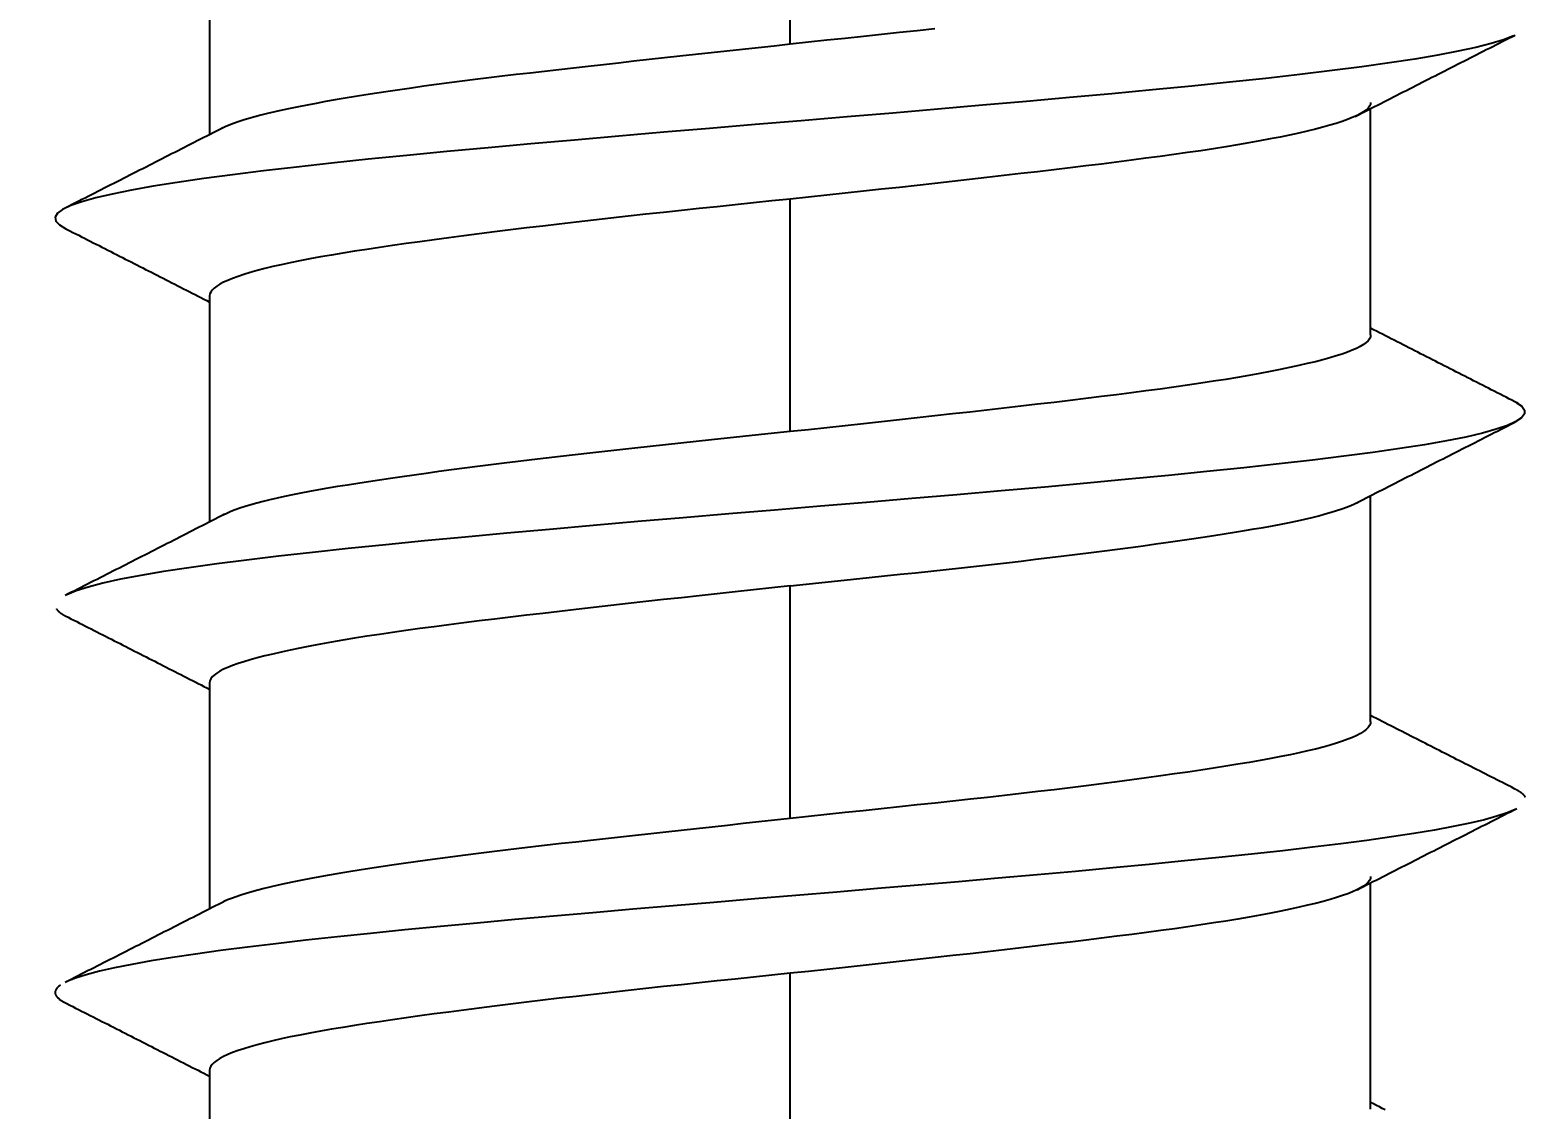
# Model space of a CAD drawing. Extents: x 0 to 395, y 0 to 289.
# Drawn here: x 292.051 to 295.914, y 197.631 to 200.419 of the extents above; entities that cross this region are included whole.
import ezdxf

# ---------------------------------------------------------------- set-up
doc = ezdxf.new("R2010")
doc.units = 0
doc.header["$LTSCALE"] = 10
doc.header["$MEASUREMENT"] = 0
doc.header["$PDMODE"] = 3
doc.header["$PDSIZE"] = -10
doc.layers.get('0').update_dxf_attribs({"linetype": 'CONTINUOUS'})
doc.layers.get('DEFPOINTS').update_dxf_attribs({"linetype": 'CONTINUOUS'})
doc.layers.add('1', color=7, linetype='CONTINUOUS')
doc.styles.add('Daelim Dimension', font='')
doc.styles.get('Daelim Dimension').set_extended_font_data('나눔고딕')
doc.dimstyles.new('DEFAULT', dxfattribs={"dimscale": 2, "dimtxt": 2, "dimasz": 2, "dimexe": 0, "dimexo": 2, "dimgap": 1, "dimtad": 1, "dimdec": 0, "dimzin": 9, "dimdsep": 46, "dimtxsty": 'Daelim Dimension', "dimcen": 0.5, "dimclrd": 5, "dimclre": 5, "dimclrt": 256, "dimadec": 1, "dimazin": 0, "dimtfac": 1, "dimtdec": 0, "dimtix": 1, "dimtmove": 0, "dimatfit": 3, "dimfxl": 1, "dimtolj": 1, "dimtzin": 1, "dimlwd": 9, "dimlwe": 9, "dimarcsym": 0})

# ---------------------------------------------------------------- blocks, each defined once
blk = doc.blocks.new('*D3')
at = {"color": 5, "linetype": 'ByBlock', "lineweight": 9, "ltscale": 0.5, "transparency": 16777216}
for p, q in [((290.0153, 206.1316), (281.6362, 206.1316)), ((281.6362, 178.1316), (281.6362, 202.1316)), ((286.0153, 174.1316), (281.6362, 174.1316))]:
    blk.add_line(p, q, dxfattribs=at)
at = {"color": 5, "ltscale": 0.5, "transparency": 16777216}
for points in [[(280.9695, 202.1316), (282.3028, 202.1316), (281.6362, 206.1316)], [(280.9695, 178.1316), (282.3028, 178.1316), (281.6362, 174.1316)]]:
    blk.add_solid(points, dxfattribs=at)
at = {"layer": 'DEFPOINTS', "color": 0, "ltscale": 0.5, "transparency": 16777216}
for p in [(281.6362, 206.1316), (294.0153, 206.1316), (290.0153, 174.1316)]:
    blk.add_point(p, dxfattribs=at)
at = {"color": 7, "ltscale": 0.5, "transparency": 16777216, "insert": (276.3658, 190.1316), "char_height": 6, "attachment_point": 5, "rotation": 90, "style": 'Daelim Dimension'}
blk.add_mtext('\\A1;32', dxfattribs=at)

msp = doc.modelspace()

# ---------------------------------------------------------------- linework, layer by layer
at = {"layer": '1'}
for p, q in [((294.0153, 200.3816), (294.0153, 200.9816)), ((292.5153, 200.7318), (292.5153, 200.1482)), ((295.5153, 199.6311), (295.5153, 200.2155)), ((294.0153, 199.3816), (294.0153, 199.9816)), ((292.5153, 199.732), (292.5153, 199.1476)), ((295.5153, 198.6316), (295.5153, 199.2156)), ((294.0153, 198.3816), (294.0153, 198.9816)), ((292.5153, 198.732), (292.5153, 198.1481)), ((295.5153, 197.6311), (295.5153, 198.2154)), ((294.0153, 197.3816), (294.0153, 197.9816)), ((292.5153, 197.732), (292.5153, 197.1476))]:
    msp.add_line(p, q, dxfattribs=at)
for points in [[(295.8841, 200.4031), (295.8589, 200.3931), (295.8266, 200.3832), (295.7873, 200.3732), (295.7413, 200.3633), (295.6886, 200.3533), (295.6296, 200.3433), (295.5642, 200.3334), (295.4928, 200.3234), (295.4155, 200.3135), (295.3325, 200.3035), (295.2441, 200.2935), (295.1509, 200.2836), (295.0532, 200.2736), (294.9514, 200.2636), (294.8461, 200.2537), (294.7375, 200.2437), (294.6263, 200.2338), (294.5127, 200.2238), (294.3972, 200.2138), (294.2802, 200.2039), (294.1622, 200.1939), (294.0437, 200.1839), (293.9249, 200.174), (293.8065, 200.164), (293.6889, 200.1541), (293.5725, 200.1441), (293.4577, 200.1341), (293.3451, 200.1242), (293.2351, 200.1142), (293.1281, 200.1042), (293.0246, 200.0943), (292.925, 200.0843), (292.8299, 200.0744), (292.7396, 200.0644), (292.6544, 200.0544), (292.5746, 200.0445), (292.5003, 200.0345), (292.4318, 200.0245), (292.3694, 200.0146), (292.3133, 200.0046), (292.2638, 199.9947), (292.221, 199.9847), (292.1852, 199.9747), (292.1566, 199.9648), (292.1355, 199.9548), (292.1221, 199.9449), (292.1163, 199.9349), (292.118, 199.9249), (292.127, 199.915), (292.1434, 199.905)], [(294.3892, 200.4213), (294.3436, 200.4165), (294.2977, 200.4116), (294.2514, 200.4066), (294.2047, 200.4017), (294.1576, 200.3967), (294.1102, 200.3917), (294.0628, 200.3866), (294.0153, 200.3815)], [(295.4755, 200.1951), (295.4837, 200.1994), (295.492, 200.2036), (295.5002, 200.2078), (295.5085, 200.212), (295.5167, 200.2162), (295.525, 200.2204), (295.5332, 200.2246), (295.5415, 200.2289), (295.5497, 200.2331), (295.558, 200.2373), (295.5662, 200.2415), (295.5745, 200.2457), (295.5828, 200.2499), (295.591, 200.2541), (295.5993, 200.2583), (295.6075, 200.2625), (295.6158, 200.2668), (295.624, 200.271), (295.6323, 200.2752), (295.6406, 200.2794), (295.6488, 200.2836), (295.6571, 200.2878), (295.6653, 200.292), (295.6736, 200.2962), (295.6819, 200.3004), (295.6901, 200.3046), (295.6984, 200.3088), (295.7067, 200.313), (295.7149, 200.3172), (295.7232, 200.3214), (295.7315, 200.3256), (295.7397, 200.3298), (295.748, 200.334), (295.7563, 200.3382), (295.7645, 200.3424), (295.7728, 200.3466), (295.7811, 200.3508), (295.7893, 200.355), (295.7976, 200.3592), (295.8059, 200.3634), (295.8141, 200.3676), (295.8224, 200.3718), (295.8307, 200.376), (295.8389, 200.3802), (295.8472, 200.3844), (295.8555, 200.3886), (295.8638, 200.3928), (295.872, 200.3969), (295.8803, 200.4011), (295.8886, 200.4053)], [(294.0153, 200.3815), (293.9741, 200.377), (293.933, 200.3726), (293.8921, 200.3682), (293.8515, 200.3638), (293.811, 200.3593), (293.7706, 200.355), (293.7305, 200.3506), (293.6906, 200.3462), (293.6508, 200.3418), (293.6113, 200.3375), (293.5719, 200.3331), (293.5327, 200.3288), (293.4938, 200.3244), (293.4554, 200.3201), (293.4175, 200.3158), (293.3802, 200.3115), (293.3434, 200.3072), (293.3072, 200.303), (293.2715, 200.2987), (293.2364, 200.2945), (293.2018, 200.2902), (293.1677, 200.2859), (293.1342, 200.2816), (293.1013, 200.2773), (293.0689, 200.2729), (293.0373, 200.2685), (293.0065, 200.2641), (292.9766, 200.2597), (292.9475, 200.2553), (292.9192, 200.2509), (292.8918, 200.2465), (292.8652, 200.2421), (292.8394, 200.2377), (292.8145, 200.2333), (292.7904, 200.2289), (292.7672, 200.2245), (292.7448, 200.2201), (292.7233, 200.2157), (292.7029, 200.2113), (292.6835, 200.207), (292.6652, 200.2027), (292.6479, 200.1984), (292.6317, 200.1942), (292.6164, 200.1899), (292.6022, 200.1856), (292.5891, 200.1814), (292.5769, 200.1771), (292.5658, 200.1728), (292.5558, 200.1685), (292.5468, 200.1642)], [(295.5153, 200.2315), (295.5146, 200.2265), (295.5123, 200.2216), (295.5086, 200.2166), (295.5034, 200.2117), (295.4967, 200.2067), (295.4885, 200.2018), (295.4789, 200.1969), (295.4679, 200.192), (295.4555, 200.1871), (295.4417, 200.1822), (295.4265, 200.1772), (295.4099, 200.1723), (295.3919, 200.1673), (295.3724, 200.1622), (295.3516, 200.1572), (295.3294, 200.1521), (295.306, 200.147), (295.2814, 200.1419), (295.2556, 200.1369), (295.2287, 200.1318), (295.2006, 200.1267), (295.1713, 200.1217), (295.1408, 200.1167), (295.1091, 200.1116), (295.0762, 200.1066), (295.0421, 200.1016), (295.0071, 200.0967), (294.9712, 200.0918), (294.9345, 200.0869), (294.897, 200.082), (294.8587, 200.0771), (294.8195, 200.0722), (294.7795, 200.0673), (294.7387, 200.0623), (294.697, 200.0574), (294.6546, 200.0524), (294.6113, 200.0473), (294.5676, 200.0423), (294.5236, 200.0372), (294.4791, 200.0322), (294.4343, 200.0271), (294.3891, 200.0221), (294.3436, 200.017), (294.2977, 200.0119), (294.2513, 200.0069), (294.2047, 200.0018), (294.1576, 199.9967), (294.1102, 199.9917), (294.0628, 199.9866), (294.0153, 199.9816)], [(292.5496, 200.1656), (292.5413, 200.1614), (292.533, 200.1572), (292.5248, 200.153), (292.5165, 200.1487), (292.5082, 200.1445), (292.4999, 200.1403), (292.4916, 200.1361), (292.4834, 200.1318), (292.4751, 200.1276), (292.4668, 200.1234), (292.4585, 200.1192), (292.4502, 200.1149), (292.4419, 200.1107), (292.4337, 200.1065), (292.4254, 200.1023), (292.4171, 200.0981), (292.4088, 200.0938), (292.4005, 200.0896), (292.3923, 200.0854), (292.384, 200.0812), (292.3757, 200.077), (292.3674, 200.0728), (292.3591, 200.0685), (292.3509, 200.0643), (292.3426, 200.0601), (292.3343, 200.0559), (292.326, 200.0517), (292.3177, 200.0475), (292.3094, 200.0433), (292.3012, 200.0391), (292.2929, 200.0348), (292.2846, 200.0306), (292.2763, 200.0264), (292.268, 200.0222), (292.2598, 200.018), (292.2515, 200.0138), (292.2432, 200.0096), (292.2349, 200.0054), (292.2266, 200.0012), (292.2183, 199.997), (292.2101, 199.9928), (292.2018, 199.9886), (292.1935, 199.9844), (292.1852, 199.9802), (292.1769, 199.976), (292.1686, 199.9718), (292.1603, 199.9676), (292.1521, 199.9634), (292.1438, 199.9592), (292.1355, 199.955)], [(294.0153, 199.9816), (293.9678, 199.9767), (293.9206, 199.9717), (293.8736, 199.9668), (293.8269, 199.9619), (293.7804, 199.957), (293.7342, 199.9521), (293.6882, 199.9472), (293.6425, 199.9423), (293.597, 199.9373), (293.5518, 199.9323), (293.5068, 199.9272), (293.4625, 199.9222), (293.4188, 199.9171), (293.3759, 199.912), (293.3338, 199.907), (293.2923, 199.9019), (293.2515, 199.8968), (293.2115, 199.8918), (293.1722, 199.8867), (293.1336, 199.8816), (293.0957, 199.8766), (293.0587, 199.8715), (293.0227, 199.8665), (292.9878, 199.8616), (292.954, 199.8566), (292.9213, 199.8517), (292.8897, 199.8468), (292.8592, 199.8419), (292.8299, 199.837), (292.8016, 199.8321), (292.7745, 199.8272), (292.7485, 199.8222), (292.7237, 199.8172), (292.7002, 199.8122), (292.6782, 199.8071), (292.6576, 199.8021), (292.6383, 199.7971), (292.6203, 199.792), (292.6038, 199.787), (292.5886, 199.7819), (292.5747, 199.7768), (292.5623, 199.7717), (292.5512, 199.7666), (292.5416, 199.7615), (292.5335, 199.7564), (292.5269, 199.7514), (292.5218, 199.7465), (292.5182, 199.7415), (292.516, 199.7366), (292.5153, 199.7317)], [(292.1392, 199.9071), (292.1468, 199.9033), (292.1543, 199.8995), (292.1618, 199.8956), (292.1694, 199.8918), (292.1769, 199.888), (292.1844, 199.8842), (292.192, 199.8804), (292.1995, 199.8765), (292.207, 199.8727), (292.2145, 199.8689), (292.2221, 199.8651), (292.2296, 199.8613), (292.2371, 199.8574), (292.2446, 199.8536), (292.2522, 199.8498), (292.2597, 199.846), (292.2672, 199.8421), (292.2748, 199.8383), (292.2823, 199.8345), (292.2898, 199.8307), (292.2973, 199.8268), (292.3048, 199.823), (292.3124, 199.8192), (292.3199, 199.8153), (292.3274, 199.8115), (292.3349, 199.8077), (292.3425, 199.8039), (292.35, 199.8), (292.3575, 199.7962), (292.365, 199.7924), (292.3725, 199.7885), (292.3801, 199.7847), (292.3876, 199.7809), (292.3951, 199.777), (292.4026, 199.7732), (292.4101, 199.7694), (292.4177, 199.7655), (292.4252, 199.7617), (292.4327, 199.7579), (292.4402, 199.754), (292.4477, 199.7502), (292.4552, 199.7464), (292.4627, 199.7425), (292.4703, 199.7387), (292.4778, 199.7349), (292.4853, 199.731), (292.4928, 199.7272), (292.5003, 199.7234), (292.5078, 199.7195), (292.5153, 199.7157)], [(295.5153, 199.6308), (295.5146, 199.6258), (295.5123, 199.6208), (295.5086, 199.6158), (295.5034, 199.6108), (295.4967, 199.6058), (295.4885, 199.6009), (295.4789, 199.596), (295.4679, 199.5911), (295.4555, 199.5862), (295.4417, 199.5813), (295.4265, 199.5764), (295.4099, 199.5715), (295.3919, 199.5665), (295.3725, 199.5616), (295.3516, 199.5565), (295.3294, 199.5514), (295.306, 199.5464), (295.2814, 199.5413), (295.2557, 199.5362), (295.2287, 199.5312), (295.2006, 199.5261), (295.1713, 199.5211), (295.1408, 199.516), (295.1091, 199.511), (295.0762, 199.5059), (295.0421, 199.5009), (295.0071, 199.4959), (294.9713, 199.4909), (294.9346, 199.486), (294.8971, 199.481), (294.8587, 199.4761), (294.8196, 199.4713), (294.7796, 199.4664), (294.7387, 199.4615), (294.6971, 199.4565), (294.6546, 199.4516), (294.6114, 199.4466), (294.5677, 199.4416), (294.5236, 199.4366), (294.4792, 199.4316), (294.4344, 199.4265), (294.3892, 199.4215), (294.3436, 199.4164), (294.2977, 199.4113), (294.2514, 199.4063), (294.2047, 199.4012), (294.1577, 199.3961), (294.1103, 199.391), (294.0629, 199.3859), (294.0154, 199.3809)], [(295.8954, 199.4544), (295.8878, 199.4583), (295.8802, 199.4622), (295.8726, 199.466), (295.865, 199.4699), (295.8574, 199.4737), (295.8498, 199.4776), (295.8422, 199.4815), (295.8346, 199.4853), (295.827, 199.4892), (295.8194, 199.4931), (295.8118, 199.4969), (295.8041, 199.5008), (295.7965, 199.5047), (295.7889, 199.5085), (295.7813, 199.5124), (295.7737, 199.5163), (295.7661, 199.5201), (295.7585, 199.524), (295.7509, 199.5279), (295.7433, 199.5317), (295.7357, 199.5356), (295.7281, 199.5395), (295.7205, 199.5433), (295.7129, 199.5472), (295.7053, 199.5511), (295.6977, 199.5549), (295.6901, 199.5588), (295.6825, 199.5627), (295.6749, 199.5666), (295.6673, 199.5704), (295.6597, 199.5743), (295.6521, 199.5782), (295.6445, 199.5821), (295.6369, 199.5859), (295.6293, 199.5898), (295.6217, 199.5937), (295.6141, 199.5976), (295.6065, 199.6014), (295.5989, 199.6053), (295.5913, 199.6092), (295.5837, 199.6131), (295.5761, 199.6169), (295.5685, 199.6208), (295.5609, 199.6247), (295.5533, 199.6286), (295.5457, 199.6324), (295.5381, 199.6363), (295.5305, 199.6402), (295.5229, 199.6441), (295.5153, 199.648)], [(295.8915, 199.4565), (295.9058, 199.4465), (295.9129, 199.4366), (295.9127, 199.4266), (295.9052, 199.4167), (295.8906, 199.4068), (295.8688, 199.3968), (295.8399, 199.3869), (295.804, 199.377), (295.761, 199.367), (295.711, 199.3571), (295.6541, 199.3471), (295.5907, 199.3372), (295.521, 199.3273), (295.4456, 199.3173), (295.3646, 199.3074), (295.2785, 199.2975), (295.1875, 199.2875), (295.0922, 199.2776), (294.9927, 199.2677), (294.8894, 199.2577), (294.7828, 199.2478), (294.6731, 199.2378), (294.5607, 199.2279), (294.4461, 199.218), (294.3298, 199.208), (294.2122, 199.1981), (294.0939, 199.1882), (293.9752, 199.1782), (293.8566, 199.1683), (293.7387, 199.1583), (293.622, 199.1484), (293.5067, 199.1385), (293.3936, 199.1285), (293.2829, 199.1186), (293.1752, 199.1087), (293.0709, 199.0987), (292.9702, 199.0888), (292.8734, 199.0789), (292.7811, 199.0689), (292.6934, 199.059), (292.6107, 199.049), (292.5335, 199.0391), (292.4619, 199.0292), (292.3964, 199.0192), (292.3373, 199.0093), (292.285, 198.9994), (292.2397, 198.9894), (292.2014, 198.9795), (292.1703, 198.9695), (292.1462, 198.9596)], [(295.4791, 199.1971), (295.4874, 199.2013), (295.4957, 199.2055), (295.5039, 199.2098), (295.5122, 199.214), (295.5205, 199.2182), (295.5287, 199.2224), (295.537, 199.2267), (295.5452, 199.2309), (295.5535, 199.2351), (295.5618, 199.2393), (295.57, 199.2435), (295.5783, 199.2478), (295.5866, 199.252), (295.5948, 199.2562), (295.6031, 199.2604), (295.6114, 199.2646), (295.6196, 199.2688), (295.6279, 199.2731), (295.6361, 199.2773), (295.6444, 199.2815), (295.6527, 199.2857), (295.6609, 199.2899), (295.6692, 199.2941), (295.6775, 199.2983), (295.6857, 199.3026), (295.694, 199.3068), (295.7023, 199.311), (295.7105, 199.3152), (295.7188, 199.3194), (295.7271, 199.3236), (295.7353, 199.3278), (295.7436, 199.332), (295.7519, 199.3362), (295.7601, 199.3404), (295.7684, 199.3446), (295.7767, 199.3488), (295.7849, 199.353), (295.7932, 199.3573), (295.8015, 199.3615), (295.8098, 199.3657), (295.818, 199.3699), (295.8263, 199.3741), (295.8346, 199.3783), (295.8428, 199.3825), (295.8511, 199.3867), (295.8594, 199.3909), (295.8676, 199.3951), (295.8759, 199.3993), (295.8842, 199.4035), (295.8924, 199.4077)], [(294.0154, 199.3809), (293.9744, 199.3766), (293.9337, 199.3723), (293.8931, 199.368), (293.8527, 199.3637), (293.8125, 199.3595), (293.7725, 199.3553), (293.7327, 199.351), (293.693, 199.3468), (293.6535, 199.3426), (293.6142, 199.3384), (293.5751, 199.3341), (293.5362, 199.3298), (293.4976, 199.3255), (293.4594, 199.3212), (293.4218, 199.3168), (293.3847, 199.3125), (293.3482, 199.3081), (293.3122, 199.3038), (293.2767, 199.2994), (293.2418, 199.295), (293.2074, 199.2906), (293.1735, 199.2863), (293.1402, 199.2819), (293.1074, 199.2775), (293.0751, 199.2731), (293.0436, 199.2687), (293.0129, 199.2644), (292.983, 199.2601), (292.9539, 199.2558), (292.9257, 199.2515), (292.8983, 199.2473), (292.8717, 199.243), (292.8459, 199.2388), (292.8209, 199.2346), (292.7968, 199.2303), (292.7735, 199.2261), (292.751, 199.2218), (292.7295, 199.2176), (292.7089, 199.2133), (292.6894, 199.209), (292.6709, 199.2047), (292.6534, 199.2004), (292.6369, 199.1961), (292.6215, 199.1917), (292.607, 199.1874), (292.5936, 199.183), (292.5812, 199.1786), (292.5698, 199.1742), (292.5594, 199.1698), (292.5501, 199.1654)], [(292.5539, 199.1673), (292.5456, 199.1631), (292.5374, 199.1589), (292.5292, 199.1547), (292.521, 199.1505), (292.5127, 199.1463), (292.5045, 199.1421), (292.4963, 199.1379), (292.488, 199.1337), (292.4798, 199.1295), (292.4716, 199.1252), (292.4633, 199.121), (292.4551, 199.1168), (292.4469, 199.1126), (292.4386, 199.1084), (292.4304, 199.1042), (292.4221, 199.1), (292.4139, 199.0958), (292.4057, 199.0916), (292.3974, 199.0874), (292.3892, 199.0832), (292.381, 199.079), (292.3727, 199.0748), (292.3645, 199.0706), (292.3562, 199.0664), (292.348, 199.0622), (292.3397, 199.058), (292.3315, 199.0538), (292.3233, 199.0496), (292.315, 199.0454), (292.3068, 199.0412), (292.2985, 199.037), (292.2903, 199.0328), (292.282, 199.0286), (292.2738, 199.0244), (292.2655, 199.0202), (292.2573, 199.016), (292.2491, 199.0119), (292.2408, 199.0077), (292.2326, 199.0035), (292.2243, 198.9993), (292.2161, 198.9951), (292.2078, 198.9909), (292.1996, 198.9867), (292.1913, 198.9825), (292.1831, 198.9783), (292.1748, 198.9741), (292.1666, 198.9699), (292.1583, 198.9658), (292.15, 198.9616), (292.1418, 198.9574)], [(294.0152, 198.9823), (294.0564, 198.9866), (294.0974, 198.9909), (294.1382, 198.9952), (294.1788, 198.9995), (294.2193, 199.0038), (294.2595, 199.008), (294.2996, 199.0123), (294.3394, 199.0165), (294.3791, 199.0208), (294.4186, 199.025), (294.4579, 199.0293), (294.4971, 199.0336), (294.5359, 199.038), (294.5742, 199.0424), (294.612, 199.0467), (294.6493, 199.0511), (294.686, 199.0555), (294.7221, 199.0599), (294.7577, 199.0643), (294.7928, 199.0687), (294.8274, 199.0731), (294.8614, 199.0775), (294.8948, 199.0819), (294.9277, 199.0863), (294.9601, 199.0907), (294.9917, 199.0951), (295.0224, 199.0994), (295.0524, 199.1038), (295.0815, 199.1081), (295.1097, 199.1124), (295.1371, 199.1166), (295.1637, 199.1209), (295.1895, 199.1251), (295.2145, 199.1294), (295.2386, 199.1336), (295.2618, 199.1379), (295.2842, 199.1422), (295.3057, 199.1465), (295.3262, 199.1508), (295.3456, 199.1551), (295.364, 199.1595), (295.3813, 199.1638), (295.3976, 199.1682), (295.4129, 199.1726), (295.4272, 199.177), (295.4404, 199.1814), (295.4526, 199.1858), (295.4638, 199.1902), (295.4739, 199.1946), (295.483, 199.199)], [(294.0152, 198.9823), (293.9678, 198.9772), (293.9206, 198.9722), (293.8736, 198.9672), (293.8269, 198.9621), (293.7804, 198.9571), (293.7342, 198.952), (293.6882, 198.947), (293.6425, 198.9419), (293.597, 198.9368), (293.5518, 198.9317), (293.5069, 198.9266), (293.4625, 198.9215), (293.4189, 198.9165), (293.376, 198.9115), (293.3338, 198.9066), (293.2923, 198.9017), (293.2516, 198.8968), (293.2115, 198.8919), (293.1722, 198.887), (293.1336, 198.8821), (293.0957, 198.8771), (293.0586, 198.8722), (293.0226, 198.8672), (292.9877, 198.8622), (292.9539, 198.8572), (292.9213, 198.8522), (292.8897, 198.8472), (292.8592, 198.8421), (292.8299, 198.8371), (292.8016, 198.832), (292.7745, 198.8269), (292.7485, 198.8218), (292.7237, 198.8166), (292.7003, 198.8115), (292.6782, 198.8065), (292.6576, 198.8015), (292.6383, 198.7965), (292.6204, 198.7915), (292.6038, 198.7866), (292.5886, 198.7817), (292.5747, 198.7768), (292.5623, 198.7719), (292.5512, 198.7669), (292.5416, 198.762), (292.5335, 198.757), (292.5269, 198.7521), (292.5218, 198.7471), (292.5182, 198.7422), (292.516, 198.7372), (292.5153, 198.7322)], [(292.1195, 198.9231), (292.1197, 198.9227), (292.12, 198.9223), (292.1202, 198.9219), (292.1205, 198.9215), (292.1208, 198.9211), (292.1211, 198.9207), (292.1214, 198.9203), (292.1218, 198.9199), (292.1221, 198.9195), (292.1225, 198.9191), (292.1228, 198.9187), (292.1232, 198.9183), (292.1236, 198.9179), (292.124, 198.9175), (292.1244, 198.9171), (292.1248, 198.9167), (292.1253, 198.9163), (292.1257, 198.9159), (292.1262, 198.9155), (292.1267, 198.9151), (292.1271, 198.9147), (292.1276, 198.9143), (292.1282, 198.9139), (292.1287, 198.9135), (292.1292, 198.9131), (292.1297, 198.9127), (292.1303, 198.9123), (292.1309, 198.9119), (292.1315, 198.9115), (292.132, 198.9111), (292.1326, 198.9107), (292.1333, 198.9103), (292.1339, 198.9099), (292.1345, 198.9095), (292.1352, 198.9091), (292.1358, 198.9087), (292.1365, 198.9083), (292.1372, 198.9079), (292.1379, 198.9075), (292.1386, 198.9071), (292.1393, 198.9067), (292.1401, 198.9063), (292.1408, 198.9059), (292.1416, 198.9055), (292.1423, 198.9051), (292.1431, 198.9047), (292.1439, 198.9043), (292.1447, 198.9039), (292.1455, 198.9035), (292.1464, 198.9031)], [(292.1419, 198.9053), (292.1494, 198.9015), (292.1569, 198.8977), (292.1644, 198.8939), (292.1718, 198.8901), (292.1793, 198.8863), (292.1868, 198.8825), (292.1943, 198.8787), (292.2017, 198.875), (292.2092, 198.8712), (292.2167, 198.8674), (292.2242, 198.8636), (292.2316, 198.8598), (292.2391, 198.856), (292.2466, 198.8522), (292.254, 198.8484), (292.2615, 198.8446), (292.269, 198.8408), (292.2765, 198.837), (292.2839, 198.8332), (292.2914, 198.8294), (292.2989, 198.8256), (292.3063, 198.8218), (292.3138, 198.818), (292.3213, 198.8142), (292.3288, 198.8104), (292.3362, 198.8066), (292.3437, 198.8028), (292.3512, 198.799), (292.3586, 198.7952), (292.3661, 198.7914), (292.3736, 198.7876), (292.381, 198.7838), (292.3885, 198.7799), (292.396, 198.7761), (292.4034, 198.7723), (292.4109, 198.7685), (292.4183, 198.7647), (292.4258, 198.7609), (292.4333, 198.7571), (292.4407, 198.7533), (292.4482, 198.7495), (292.4557, 198.7457), (292.4631, 198.7419), (292.4706, 198.7381), (292.4781, 198.7343), (292.4855, 198.7304), (292.493, 198.7266), (292.5004, 198.7228), (292.5079, 198.719), (292.5154, 198.7152)], [(295.5153, 198.6317), (295.5146, 198.6266), (295.5124, 198.6216), (295.5087, 198.6165), (295.5036, 198.6114), (295.4971, 198.6064), (295.4891, 198.6013), (295.4796, 198.5963), (295.4686, 198.5912), (295.4562, 198.5861), (295.4423, 198.581), (295.427, 198.576), (295.4103, 198.571), (295.3923, 198.566), (295.373, 198.5611), (295.3524, 198.5562), (295.3305, 198.5513), (295.3073, 198.5464), (295.2828, 198.5415), (295.257, 198.5366), (295.2298, 198.5316), (295.2013, 198.5266), (295.1717, 198.5217), (295.1411, 198.5167), (295.1095, 198.5117), (295.0768, 198.5067), (295.0432, 198.5016), (295.0086, 198.4966), (294.9729, 198.4915), (294.9363, 198.4864), (294.8986, 198.4813), (294.8599, 198.4762), (294.8202, 198.4711), (294.7799, 198.466), (294.739, 198.461), (294.6974, 198.456), (294.6553, 198.451), (294.6126, 198.4461), (294.5693, 198.4412), (294.5253, 198.4362), (294.4809, 198.4313), (294.4358, 198.4264), (294.3901, 198.4215), (294.3439, 198.4165), (294.2975, 198.4116), (294.2509, 198.4066), (294.2041, 198.4016), (294.1572, 198.3967), (294.1101, 198.3916), (294.0628, 198.3866), (294.0153, 198.3815)], [(295.8855, 198.4593), (295.8781, 198.463), (295.8707, 198.4668), (295.8633, 198.4705), (295.8559, 198.4743), (295.8484, 198.478), (295.841, 198.4818), (295.8336, 198.4855), (295.8262, 198.4893), (295.8188, 198.493), (295.8114, 198.4968), (295.804, 198.5005), (295.7966, 198.5043), (295.7892, 198.5081), (295.7818, 198.5118), (295.7743, 198.5156), (295.7669, 198.5193), (295.7595, 198.5231), (295.7521, 198.5268), (295.7447, 198.5306), (295.7373, 198.5344), (295.7299, 198.5381), (295.7225, 198.5419), (295.7151, 198.5457), (295.7077, 198.5494), (295.7003, 198.5532), (295.6929, 198.5569), (295.6855, 198.5607), (295.6781, 198.5645), (295.6707, 198.5682), (295.6633, 198.572), (295.6559, 198.5758), (295.6485, 198.5795), (295.6411, 198.5833), (295.6337, 198.5871), (295.6263, 198.5908), (295.6189, 198.5946), (295.6115, 198.5984), (295.6041, 198.6022), (295.5967, 198.6059), (295.5893, 198.6097), (295.5819, 198.6135), (295.5745, 198.6173), (295.5671, 198.621), (295.5597, 198.6248), (295.5523, 198.6286), (295.5449, 198.6323), (295.5375, 198.6361), (295.5301, 198.6399), (295.5227, 198.6437), (295.5153, 198.6475)], [(295.8809, 198.4615), (295.882, 198.461), (295.8831, 198.4605), (295.8842, 198.46), (295.8853, 198.4595), (295.8863, 198.459), (295.8874, 198.4585), (295.8884, 198.458), (295.8894, 198.4576), (295.8903, 198.4571), (295.8913, 198.4566), (295.8922, 198.4561), (295.8932, 198.4556), (295.8941, 198.4551), (295.895, 198.4546), (295.8958, 198.4541), (295.8967, 198.4536), (295.8975, 198.4531), (295.8983, 198.4526), (295.8991, 198.4521), (295.8999, 198.4516), (295.9006, 198.4511), (295.9014, 198.4506), (295.9021, 198.4501), (295.9028, 198.4496), (295.9035, 198.4491), (295.9041, 198.4486), (295.9048, 198.4481), (295.9054, 198.4476), (295.906, 198.4471), (295.9066, 198.4466), (295.9072, 198.4461), (295.9077, 198.4456), (295.9083, 198.4451), (295.9088, 198.4446), (295.9093, 198.4441), (295.9097, 198.4436), (295.9102, 198.4431), (295.9106, 198.4426), (295.911, 198.4421), (295.9114, 198.4416), (295.9118, 198.4411), (295.9122, 198.4406), (295.9125, 198.4401), (295.9128, 198.4396), (295.9131, 198.4391), (295.9134, 198.4386), (295.9137, 198.4381), (295.9139, 198.4376), (295.9141, 198.4371), (295.9143, 198.4366)], [(295.8885, 198.4052), (295.8677, 198.3963), (295.8412, 198.3874), (295.8091, 198.3785), (295.7715, 198.3696), (295.7286, 198.3607), (295.6804, 198.3518), (295.6271, 198.3429), (295.5688, 198.334), (295.5057, 198.3251), (295.4378, 198.3162), (295.3653, 198.3073), (295.2884, 198.2984), (295.2074, 198.2896), (295.1227, 198.2807), (295.0346, 198.2718), (294.9432, 198.2629), (294.8491, 198.254), (294.7524, 198.2451), (294.6534, 198.2362), (294.5525, 198.2273), (294.45, 198.2184), (294.3462, 198.2095), (294.2414, 198.2006), (294.1358, 198.1917), (294.0298, 198.1828), (293.9238, 198.1739), (293.818, 198.165), (293.7128, 198.1561), (293.6085, 198.1472), (293.5054, 198.1383), (293.4038, 198.1294), (293.3042, 198.1205), (293.2067, 198.1116), (293.1118, 198.1027), (293.0197, 198.0938), (292.9308, 198.0849), (292.8454, 198.076), (292.7638, 198.0671), (292.6862, 198.0582), (292.6128, 198.0493), (292.5437, 198.0404), (292.4791, 198.0315), (292.4193, 198.0226), (292.3643, 198.0137), (292.3144, 198.0048), (292.2696, 197.9959), (292.2303, 197.987), (292.1965, 197.9781), (292.1684, 197.9692), (292.1462, 197.9603)], [(295.48, 198.1974), (295.4883, 198.2016), (295.4965, 198.2058), (295.5048, 198.21), (295.513, 198.2143), (295.5213, 198.2185), (295.5295, 198.2227), (295.5378, 198.2269), (295.5461, 198.2311), (295.5543, 198.2353), (295.5626, 198.2395), (295.5708, 198.2437), (295.5791, 198.248), (295.5873, 198.2522), (295.5956, 198.2564), (295.6039, 198.2606), (295.6121, 198.2648), (295.6204, 198.269), (295.6286, 198.2732), (295.6369, 198.2774), (295.6451, 198.2816), (295.6534, 198.2858), (295.6617, 198.29), (295.6699, 198.2942), (295.6782, 198.2984), (295.6864, 198.3026), (295.6947, 198.3068), (295.703, 198.311), (295.7112, 198.3152), (295.7195, 198.3194), (295.7278, 198.3236), (295.736, 198.3278), (295.7443, 198.332), (295.7525, 198.3362), (295.7608, 198.3404), (295.7691, 198.3446), (295.7773, 198.3488), (295.7856, 198.353), (295.7939, 198.3572), (295.8021, 198.3614), (295.8104, 198.3656), (295.8187, 198.3698), (295.8269, 198.374), (295.8352, 198.3782), (295.8435, 198.3824), (295.8517, 198.3866), (295.86, 198.3908), (295.8683, 198.395), (295.8765, 198.3992), (295.8848, 198.4033), (295.8931, 198.4075)], [(294.0153, 198.3815), (293.9746, 198.3771), (293.934, 198.3727), (293.8936, 198.3683), (293.8534, 198.3639), (293.8134, 198.3596), (293.7735, 198.3552), (293.7339, 198.3509), (293.6944, 198.3466), (293.6551, 198.3423), (293.616, 198.338), (293.577, 198.3337), (293.5383, 198.3294), (293.4998, 198.3251), (293.4618, 198.3208), (293.4243, 198.3166), (293.3873, 198.3123), (293.3509, 198.3081), (293.315, 198.3039), (293.2796, 198.2997), (293.2447, 198.2955), (293.2104, 198.2913), (293.1766, 198.2871), (293.1434, 198.2828), (293.1107, 198.2785), (293.0785, 198.2742), (293.047, 198.2699), (293.0163, 198.2655), (292.9865, 198.2611), (292.9574, 198.2568), (292.9292, 198.2524), (292.9018, 198.2481), (292.8752, 198.2437), (292.8495, 198.2394), (292.8245, 198.235), (292.8004, 198.2307), (292.7771, 198.2264), (292.7546, 198.222), (292.7329, 198.2177), (292.7123, 198.2134), (292.6927, 198.2091), (292.6741, 198.2048), (292.6565, 198.2006), (292.6399, 198.1964), (292.6243, 198.1922), (292.6097, 198.188), (292.5962, 198.1838), (292.5836, 198.1795), (292.572, 198.1753), (292.5615, 198.1711), (292.552, 198.1668)], [(295.5153, 198.2317), (295.5146, 198.2267), (295.5124, 198.2217), (295.5087, 198.2168), (295.5036, 198.2119), (295.4971, 198.207), (295.489, 198.2021), (295.4796, 198.1972), (295.4686, 198.1923), (295.4562, 198.1874), (295.4423, 198.1824), (295.4269, 198.1774), (295.4103, 198.1724), (295.3923, 198.1674), (295.373, 198.1623), (295.3524, 198.1573), (295.3305, 198.1523), (295.3073, 198.1472), (295.2828, 198.1422), (295.257, 198.1371), (295.2298, 198.132), (295.2013, 198.1268), (295.1717, 198.1217), (295.1411, 198.1167), (295.1095, 198.1117), (295.0768, 198.1067), (295.0432, 198.1018), (295.0085, 198.0969), (294.9729, 198.092), (294.9362, 198.0871), (294.8985, 198.0822), (294.8598, 198.0773), (294.8201, 198.0723), (294.7798, 198.0673), (294.7388, 198.0624), (294.6973, 198.0574), (294.6552, 198.0524), (294.6124, 198.0474), (294.5691, 198.0424), (294.5252, 198.0374), (294.4808, 198.0323), (294.4357, 198.0273), (294.39, 198.0221), (294.3438, 198.017), (294.2974, 198.0119), (294.2509, 198.0068), (294.2041, 198.0017), (294.1572, 197.9967), (294.1101, 197.9917), (294.0628, 197.9867), (294.0153, 197.9817)], [(292.5548, 198.1683), (292.5466, 198.1641), (292.5384, 198.1598), (292.5301, 198.1556), (292.5219, 198.1514), (292.5137, 198.1472), (292.5054, 198.143), (292.4972, 198.1388), (292.4889, 198.1346), (292.4807, 198.1304), (292.4725, 198.1262), (292.4642, 198.122), (292.456, 198.1178), (292.4477, 198.1136), (292.4395, 198.1094), (292.4312, 198.1052), (292.423, 198.101), (292.4147, 198.0968), (292.4065, 198.0926), (292.3982, 198.0884), (292.39, 198.0842), (292.3817, 198.0799), (292.3735, 198.0757), (292.3652, 198.0715), (292.357, 198.0674), (292.3487, 198.0632), (292.3405, 198.059), (292.3322, 198.0548), (292.324, 198.0506), (292.3157, 198.0464), (292.3075, 198.0422), (292.2992, 198.038), (292.291, 198.0338), (292.2827, 198.0296), (292.2745, 198.0254), (292.2662, 198.0212), (292.2579, 198.017), (292.2497, 198.0128), (292.2414, 198.0086), (292.2332, 198.0044), (292.2249, 198.0002), (292.2167, 197.996), (292.2084, 197.9918), (292.2001, 197.9877), (292.1919, 197.9835), (292.1836, 197.9793), (292.1753, 197.9751), (292.1671, 197.9709), (292.1588, 197.9667), (292.1505, 197.9625), (292.1423, 197.9583)], [(294.0153, 197.9817), (293.9678, 197.9767), (293.9206, 197.9718), (293.8736, 197.9669), (293.8269, 197.962), (293.7804, 197.9571), (293.7342, 197.9522), (293.6882, 197.9472), (293.6425, 197.9423), (293.597, 197.9373), (293.5518, 197.9323), (293.5068, 197.9272), (293.4625, 197.9222), (293.4188, 197.9171), (293.3759, 197.912), (293.3338, 197.907), (293.2923, 197.9019), (293.2515, 197.8968), (293.2115, 197.8917), (293.1722, 197.8867), (293.1336, 197.8816), (293.0957, 197.8766), (293.0587, 197.8715), (293.0227, 197.8665), (292.9878, 197.8616), (292.954, 197.8567), (292.9213, 197.8518), (292.8897, 197.8469), (292.8592, 197.842), (292.8299, 197.8371), (292.8016, 197.8321), (292.7745, 197.8272), (292.7485, 197.8222), (292.7237, 197.8172), (292.7002, 197.8122), (292.6782, 197.8071), (292.6576, 197.8021), (292.6383, 197.7971), (292.6203, 197.792), (292.6038, 197.7869), (292.5886, 197.7819), (292.5747, 197.7768), (292.5623, 197.7717), (292.5512, 197.7666), (292.5416, 197.7615), (292.5335, 197.7564), (292.5269, 197.7514), (292.5218, 197.7465), (292.5182, 197.7416), (292.516, 197.7367), (292.5153, 197.7318)], [(292.1298, 197.9512), (292.1285, 197.9503), (292.1272, 197.9493), (292.1261, 197.9484), (292.125, 197.9475), (292.1239, 197.9466), (292.1229, 197.9457), (292.122, 197.9447), (292.1212, 197.9438), (292.1204, 197.9429), (292.1197, 197.942), (292.119, 197.9411), (292.1185, 197.9401), (292.1179, 197.9392), (292.1175, 197.9383), (292.1171, 197.9374), (292.1168, 197.9364), (292.1165, 197.9355), (292.1163, 197.9346), (292.1162, 197.9337), (292.1161, 197.9328), (292.1161, 197.9318), (292.1161, 197.9309), (292.1162, 197.93), (292.1164, 197.9291), (292.1167, 197.9282), (292.117, 197.9272), (292.1174, 197.9263), (292.1178, 197.9254), (292.1183, 197.9245), (292.1188, 197.9236), (292.1195, 197.9226), (292.1201, 197.9217), (292.1209, 197.9208), (292.1217, 197.9199), (292.1226, 197.919), (292.1235, 197.918), (292.1245, 197.9171), (292.1256, 197.9162), (292.1267, 197.9153), (292.1279, 197.9144), (292.1291, 197.9134), (292.1304, 197.9125), (292.1318, 197.9116), (292.1332, 197.9107), (292.1347, 197.9098), (292.1363, 197.9088), (292.1379, 197.9079), (292.1396, 197.907), (292.1413, 197.9061), (292.1431, 197.9052)], [(292.139, 197.9073), (292.1465, 197.9034), (292.154, 197.8996), (292.1616, 197.8958), (292.1691, 197.892), (292.1766, 197.8882), (292.1842, 197.8843), (292.1917, 197.8805), (292.1992, 197.8767), (292.2068, 197.8729), (292.2143, 197.869), (292.2218, 197.8652), (292.2294, 197.8614), (292.2369, 197.8576), (292.2444, 197.8537), (292.252, 197.8499), (292.2595, 197.8461), (292.267, 197.8423), (292.2745, 197.8384), (292.2821, 197.8346), (292.2896, 197.8308), (292.2971, 197.8269), (292.3047, 197.8231), (292.3122, 197.8193), (292.3197, 197.8154), (292.3272, 197.8116), (292.3348, 197.8078), (292.3423, 197.804), (292.3498, 197.8001), (292.3573, 197.7963), (292.3649, 197.7925), (292.3724, 197.7886), (292.3799, 197.7848), (292.3874, 197.781), (292.395, 197.7771), (292.4025, 197.7733), (292.41, 197.7694), (292.4175, 197.7656), (292.4251, 197.7618), (292.4326, 197.7579), (292.4401, 197.7541), (292.4476, 197.7503), (292.4552, 197.7464), (292.4627, 197.7426), (292.4702, 197.7387), (292.4777, 197.7349), (292.4853, 197.7311), (292.4928, 197.7272), (292.5003, 197.7234), (292.5078, 197.7195), (292.5153, 197.7157)], [(295.5529, 197.6288), (295.5454, 197.6327), (295.5378, 197.6365), (295.5303, 197.6403), (295.5228, 197.6442), (295.5153, 197.648)]]:
    msp.add_lwpolyline(points, dxfattribs=at)

# ---------------------------------------------------------------- dimensions: what is measured, and where the dimension line sits
at = {"color": 5, "ltscale": 0.5}
dim = msp.add_linear_dim(base=(281.6362, 206.1316), p1=(290.0153, 174.1316), p2=(294.0153, 206.1316), angle=90, dimstyle='DEFAULT', override={"dimtxt": 3, "dimclrd": 5, "dimclre": 5, "dimclrt": 7, "dimfxl": 1.25, "dimarcsym": 1}, dxfattribs=at)
dim.commit()
dim.dimension.update_dxf_attribs({"geometry": '*D3', "text_midpoint": (276.3658, 190.1316)})

doc.saveas('drawing.dxf')
